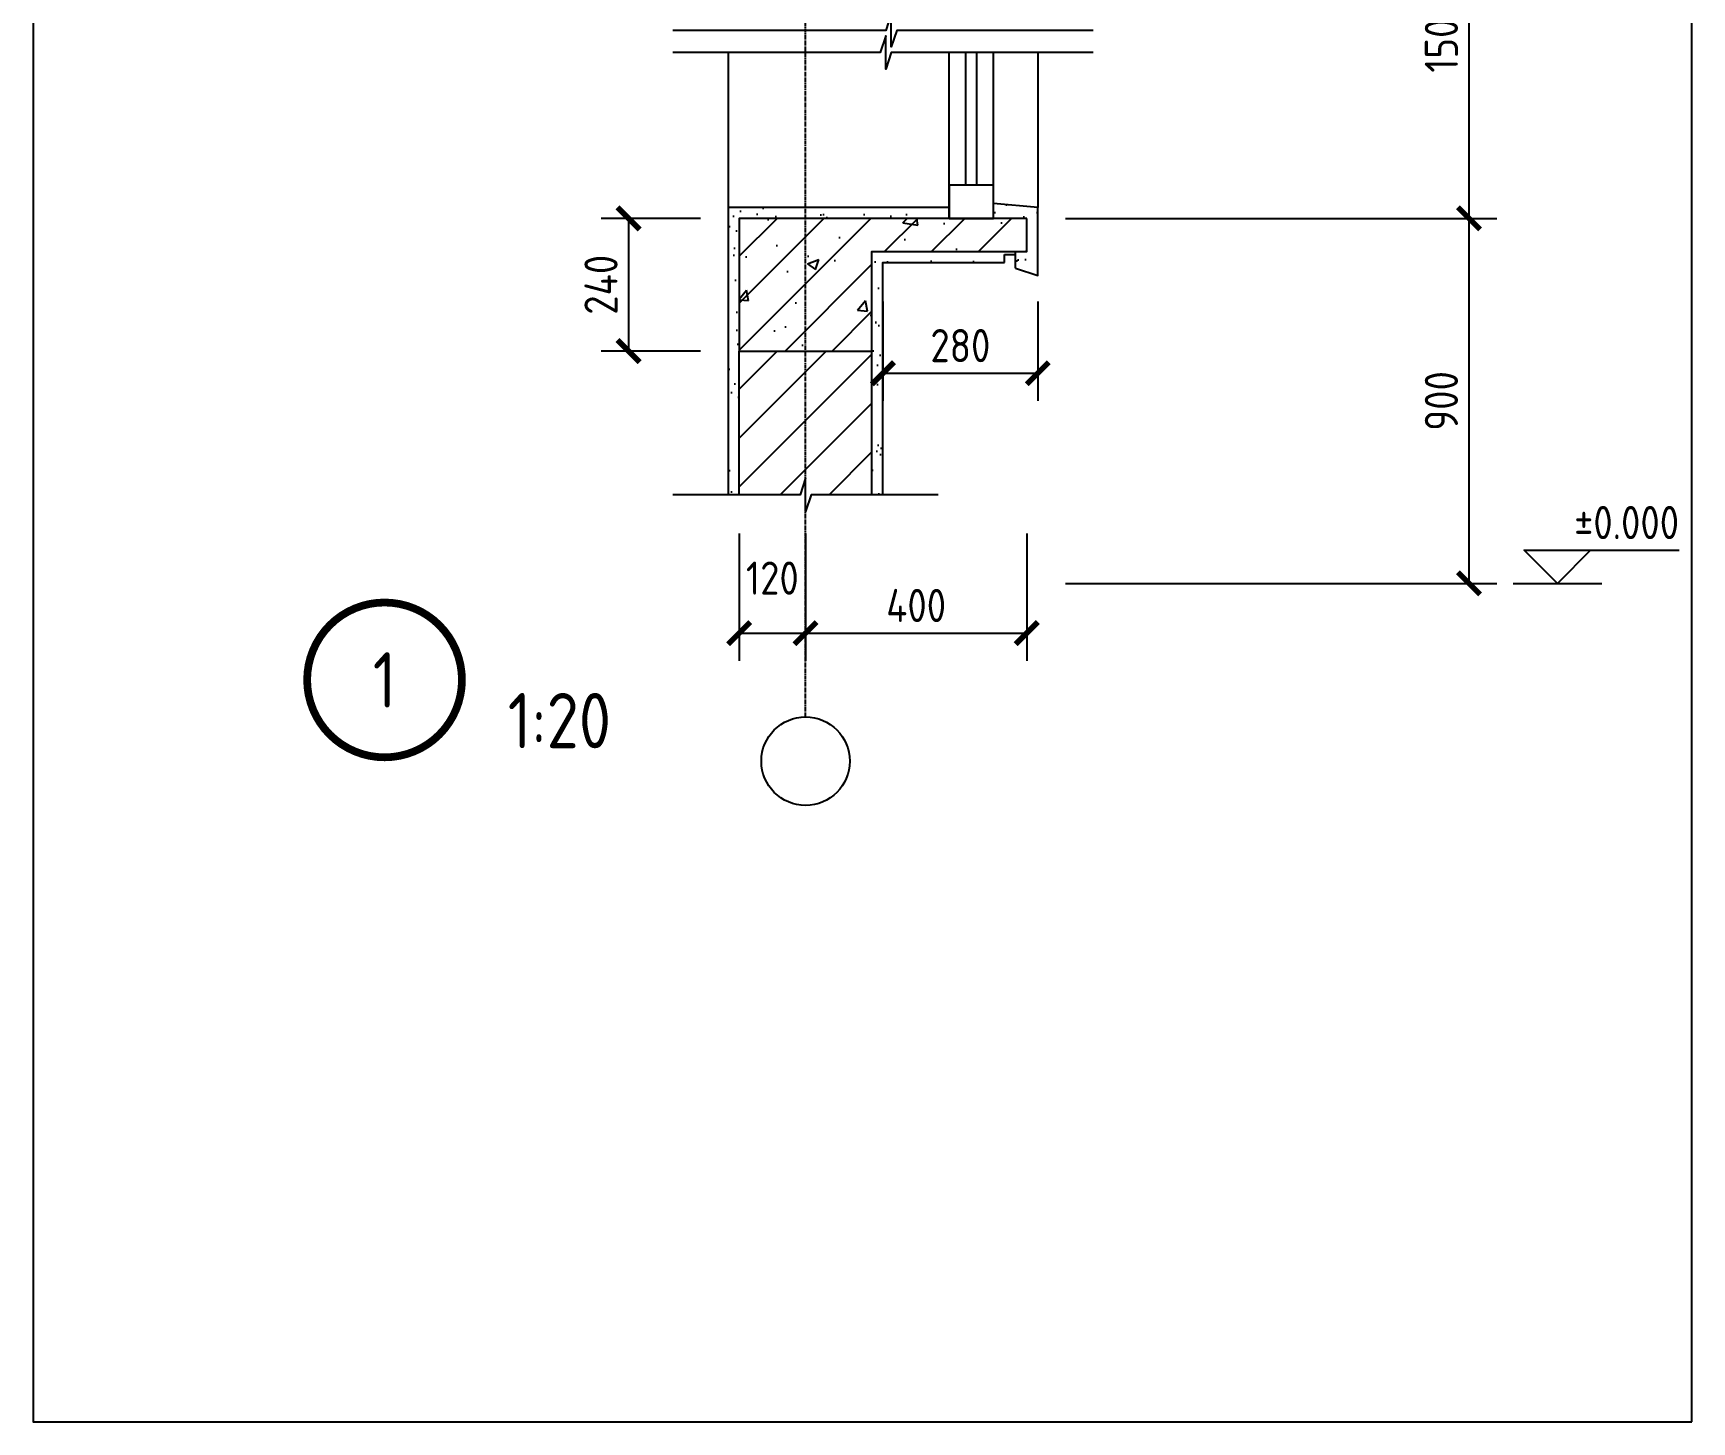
# Model space of a CAD drawing. Extents: x 105561 to 193510, y -55932 to 89115.
# Drawn here: x 105561 to 108561, y -8415 to -5904 of the extents above; entities that cross this region are included whole.
import ezdxf
from ezdxf.enums import TextEntityAlignment as Align

# ---------------------------------------------------------------- set-up
doc = ezdxf.new("R2010")
doc.units = 0
doc.header["$LTSCALE"] = 10
doc.header["$MEASUREMENT"] = 0
doc.header["$PDMODE"] = 3
doc.linetypes.add('CENTER2', pattern=[1.125, 0.75, -0.125, 0.125, -0.125])
doc.layers.get('0').update_dxf_attribs({"linetype": 'CONTINUOUS'})
doc.layers.get('DEFPOINTS').update_dxf_attribs({"linetype": 'CONTINUOUS'})
for name, color, linetype in [('填充', 8, 'CONTINUOUS'), ('文字', 1, 'CONTINUOUS'), ('标注', 7, 'CONTINUOUS'), ('结构', 5, 'CONTINUOUS'), ('轴线', 6, 'CENTER2'), ('辅助', 2, 'CONTINUOUS'), ('门窗楼梯', 7, 'CONTINUOUS')]:
    doc.layers.add(name, color=color, linetype=linetype)
doc.styles.add('GB', font='gbenor.shx', dxfattribs={"bigfont": 'gbcbig.shx'})
doc.dimstyles.new('20', dxfattribs={"dimscale": 20, "dimtxt": 3, "dimasz": 2, "dimexe": 2.5, "dimexo": 3.5, "dimgap": 1, "dimtad": 1, "dimdec": 0, "dimzin": 12, "dimtxsty": 'GB', "dimblk1": 'ARCHTICK', "dimblk2": 'ARCHTICK', "dimsah": 1, "dimcen": 1, "dimclrd": 256, "dimclre": 256, "dimazin": 3, "dimtfac": 1, "dimtdec": 4, "dimtmove": 0, "dimatfit": 3, "dimtolj": 1})

# ---------------------------------------------------------------- blocks, each defined once
blk = doc.blocks.new('详图符号')
at = {"const_width": 0.7}
blk.add_lwpolyline([(-7, 0, 1), (7, 0, 1)], format="xyb", close=True, dxfattribs=at)
at = {"color": 0, "style": 'GB', "flags": 12}
blk.add_attdef('1', text='', height=5, dxfattribs=at).set_placement((0, 0), align=Align.MIDDLE)
blk = doc.blocks.new('轴')
blk.add_circle((0, 0), 4)
blk = doc.blocks.new('_ARCHTICK')
at = {"color": 0, "linetype": 'BYBLOCK', "const_width": 0.25}
blk.add_lwpolyline([(-0.5, -0.5), (0.5, 0.5)], dxfattribs=at)
blk = doc.blocks.new('*D63')
at = {"linetype": 'BYBLOCK'}
for p, q in [((106957.6, -6808.9), (106957.6, -7038.9)), ((107357.6, -6808.9), (107357.6, -7038.9)), ((106957.6, -6988.9), (107357.6, -6988.9))]:
    blk.add_line(p, q, dxfattribs=at)
at = {"layer": 'DEFPOINTS', "color": 0, "linetype": 'BYBLOCK'}
for p in [(106957.6, -6738.9), (107357.6, -6738.9), (107357.6, -6988.9)]:
    blk.add_point(p, dxfattribs=at)
at = {"linetype": 'BYBLOCK', "xscale": 40, "yscale": 40, "zscale": 40, "rotation": 180}
blk.add_blockref('_ARCHTICK', (106957.6, -6988.9), dxfattribs=at)
at = {"linetype": 'BYBLOCK', "xscale": 40, "yscale": 40, "zscale": 40}
blk.add_blockref('_ARCHTICK', (107357.6, -6988.9), dxfattribs=at)
at = {"color": 0, "linetype": 'BYBLOCK', "insert": (107157.6, -6938.9), "char_height": 60, "attachment_point": 5, "style": 'GB'}
blk.add_mtext('\\A1;400', dxfattribs=at)
blk = doc.blocks.new('*D64')
at = {"linetype": 'BYBLOCK'}
for p, q in [((106837.6, -6808.9), (106837.6, -7038.9)), ((106957.6, -6808.9), (106957.6, -7038.9)), ((106837.6, -6988.9), (106957.6, -6988.9))]:
    blk.add_line(p, q, dxfattribs=at)
at = {"layer": 'DEFPOINTS', "color": 0, "linetype": 'BYBLOCK'}
for p in [(106837.6, -6738.9), (106957.6, -6738.9), (106957.6, -6988.9)]:
    blk.add_point(p, dxfattribs=at)
at = {"linetype": 'BYBLOCK', "xscale": 40, "yscale": 40, "zscale": 40, "rotation": 180}
blk.add_blockref('_ARCHTICK', (106837.6, -6988.9), dxfattribs=at)
at = {"linetype": 'BYBLOCK', "xscale": 40, "yscale": 40, "zscale": 40}
blk.add_blockref('_ARCHTICK', (106957.6, -6988.9), dxfattribs=at)
at = {"color": 0, "linetype": 'BYBLOCK', "insert": (106897.6, -6889.4), "char_height": 60, "attachment_point": 5, "style": 'GB'}
blk.add_mtext('\\A1;120', dxfattribs=at)
blk = doc.blocks.new('*D65')
at = {"linetype": 'BYBLOCK'}
for p, q in [((116395.3, -6388.9), (116395.3, -6568.9)), ((116675.3, -6388.9), (116675.3, -6568.9)), ((116395.3, -6518.9), (116675.3, -6518.9))]:
    blk.add_line(p, q, dxfattribs=at)
at = {"layer": 'DEFPOINTS', "color": 0, "linetype": 'BYBLOCK'}
for p in [(116395.3, -6318.9), (116675.3, -6318.9), (116675.3, -6518.9)]:
    blk.add_point(p, dxfattribs=at)
at = {"linetype": 'BYBLOCK', "xscale": 40, "yscale": 40, "zscale": 40, "rotation": 180}
blk.add_blockref('_ARCHTICK', (116395.3, -6518.9), dxfattribs=at)
at = {"linetype": 'BYBLOCK', "xscale": 40, "yscale": 40, "zscale": 40}
blk.add_blockref('_ARCHTICK', (116675.3, -6518.9), dxfattribs=at)
at = {"color": 0, "linetype": 'BYBLOCK', "insert": (116535.3, -6468.9), "char_height": 60, "attachment_point": 5, "style": 'GB'}
blk.add_mtext('\\A1;280', dxfattribs=at)
blk = doc.blocks.new('*D75')
at = {"linetype": 'BYBLOCK'}
for p, q in [((116065.3, -6238.9), (115885.3, -6238.9)), ((115935.3, -6238.9), (115935.3, -6478.9)), ((116065.3, -6478.9), (115885.3, -6478.9))]:
    blk.add_line(p, q, dxfattribs=at)
at = {"layer": 'DEFPOINTS', "color": 0, "linetype": 'BYBLOCK'}
for p in [(116135.3, -6238.9), (115935.3, -6478.9), (116135.3, -6478.9)]:
    blk.add_point(p, dxfattribs=at)
at = {"linetype": 'BYBLOCK', "xscale": 40, "yscale": 40, "zscale": 40}
for p, rotation in [((115935.3, -6238.9), 90), ((115935.3, -6478.9), 270)]:
    blk.add_blockref('_ARCHTICK', p, dxfattribs=dict(at, rotation=rotation))
at = {"color": 0, "linetype": 'BYBLOCK', "insert": (115885.3, -6358.9), "char_height": 60, "attachment_point": 5, "rotation": 90, "style": 'GB'}
blk.add_mtext('\\A1;240', dxfattribs=at)
blk = doc.blocks.new('*D193')
at = {"linetype": 'BYBLOCK'}
for p, q in [((116725.3, -5578.9), (117505.3, -5578.9)), ((117455.3, -6238.9), (117455.3, -5578.9)), ((116725.3, -6238.9), (117505.3, -6238.9))]:
    blk.add_line(p, q, dxfattribs=at)
at = {"layer": 'DEFPOINTS', "color": 0, "linetype": 'BYBLOCK'}
for p in [(116655.3, -5578.9), (117455.3, -5578.9), (116655.3, -6238.9)]:
    blk.add_point(p, dxfattribs=at)
at = {"linetype": 'BYBLOCK', "xscale": 40, "yscale": 40, "zscale": 40}
for p, rotation in [((117455.3, -5578.9), 90), ((117455.3, -6238.9), 270)]:
    blk.add_blockref('_ARCHTICK', p, dxfattribs=dict(at, rotation=rotation))
at = {"color": 0, "linetype": 'BYBLOCK', "insert": (117405.3, -5908.9), "char_height": 60, "attachment_point": 5, "rotation": 90, "style": 'GB'}
blk.add_mtext('\\A1;1500', dxfattribs=at)
blk = doc.blocks.new('*D194')
at = {"linetype": 'BYBLOCK'}
for p, q in [((107427.6, -6238.9), (108207.6, -6238.9)), ((108157.6, -6898.9), (108157.6, -6238.9)), ((107427.6, -6898.9), (108207.6, -6898.9))]:
    blk.add_line(p, q, dxfattribs=at)
at = {"layer": 'DEFPOINTS', "color": 0, "linetype": 'BYBLOCK'}
for p in [(107357.6, -6238.9), (108157.6, -6238.9), (107357.6, -6898.9)]:
    blk.add_point(p, dxfattribs=at)
at = {"linetype": 'BYBLOCK', "xscale": 40, "yscale": 40, "zscale": 40}
for p, rotation in [((108157.6, -6238.9), 90), ((108157.6, -6898.9), 270)]:
    blk.add_blockref('_ARCHTICK', p, dxfattribs=dict(at, rotation=rotation))
at = {"color": 0, "linetype": 'BYBLOCK', "insert": (108107.6, -6568.9), "char_height": 60, "attachment_point": 5, "rotation": 90, "style": 'GB'}
blk.add_mtext('\\A1;900', dxfattribs=at)
blk = doc.blocks.new('标高')
blk.add_line((-4, 0), (4, 0))
blk.add_lwpolyline([(3, 3), (0, 0), (-3, 3), (11, 3)])
at = {"color": 0, "style": 'GB', "flags": 12}
blk.add_attdef('%%P0.000', text='', height=3, dxfattribs=at).set_placement((11, 5.5), align=Align.MIDDLE_RIGHT)

msp = doc.modelspace()

# ---------------------------------------------------------------- hatches: boundary and pattern name
at = {"layer": '填充'}
h = msp.add_hatch(dxfattribs=at)
h.set_pattern_fill('AR-SAND,_O', color=1, scale=30)
h.set_pattern_definition([(37.5, (-9297.7, 0), (-1.8898, 57.804713), [0, -45.6, 0, -51, 0, -48.75]), (7.5, (-9297.7, 0), (53.0933, 84.66438), [0, -24.6, 0, -41.1, 0, -15.75]), (327.5, (-9334.6, 0), (93.424256, 0.169772), [0, -15, 0, -54, 0, -70.5]), (317.5, (-9334.6, 0), (90.1838, 26.330267), [0, -7.5, 0, -35.4, 0, -40.5])])
h.paths.add_polyline_path([(107077.6, -6298.9), (107077.6, -6478.9), (107077.6, -6738.9), (107097.6, -6738.9), (107097.6, -6318.9), (107317.6, -6318.9), (107317.6, -6303.9), (107337.6, -6303.9), (107337.6, -6298.9)])
h.paths.add_polyline_path([(107377.6, -6342.2), (107377.6, -6218.9), (107297.6, -6212.2), (107297.6, -6238.9), (107357.6, -6238.9), (107357.6, -6298.9), (107337.6, -6298.9), (107337.6, -6328.9)])
h.paths.add_polyline_path([(107217.6, -6238.9), (107217.6, -6218.9), (106817.6, -6218.9), (106817.6, -6738.9), (106837.6, -6738.9), (106837.6, -6478.9), (106837.6, -6238.9)])
h = msp.add_hatch(dxfattribs=at)
h.set_pattern_fill('钢筋混凝土', color=256, scale=30, style=0)
h.set_pattern_definition([(45, (-9297.7, 0), (-42.426407, 42.426407), []), (50, (-9297.7, 0), (215.17805, -18.82564), [22.5, -247.5]), (355, (-9297.7, 0), (-41.6254, 225.65764), [18, -198]), (100.4514, (-9279.77, -1.57), (173.5528, 206.83186), [19.12206, -210.34263]), (46.1842, (-9297.7, 60), (320.1723, -49.6557), [33.75, -371.25]), (96.6356, (-9271.02, 55.86), (280.3988, 292.2354), [28.6831, -315.5139]), (351.1842, (-9297.7, 60), (280.3986, 292.2356), [27, -297]), (21, (-9267.7, 45), (179.07212, -120.78567), [22.5, -247.5]), (326, (-9267.7, 45), (72.9946, 217.545), [18, -198]), (71.4514, (-9252.78, 34.93), (252.0668, 96.75915), [19.12206, -210.34263]), (37.5, (-9297.7, 0), (3.647957, 99.868156), [0, -195.6, 0, -201, 0, -198.75]), (7.5, (-9297.7, 0), (78.92086, 118.32351), [0, -114.6, 0, -191.1, 0, -75.75]), (327.5, (-9364.6, 0), (160.14673, -6.76646), [0, -75, 0, -234, 0, -310.5]), (317.5, (-9394.6, 0), (174.95585, 30.0315), [0, -97.5, 0, -155.4, 0, -220.5])])
h.paths.add_polyline_path([(107077.6, -6298.9), (107357.6, -6298.9), (107357.6, -6238.9), (106837.6, -6238.9), (106837.6, -6478.9), (107077.6, -6478.9)])
h = msp.add_hatch(dxfattribs=at)
h.set_pattern_fill('ANSI31', color=256, scale=500, style=0)
h.set_pattern_definition([(45, (-9297.7, 0), (-44.194174, 44.194174), [])])
h.paths.add_polyline_path([(107077.6, -6478.9), (106837.6, -6478.9), (106837.6, -6738.9), (106947.6, -6738.9), (106957.6, -6708.9), (106957.6, -6768.9), (106967.6, -6738.9), (107077.6, -6738.9)])

# ---------------------------------------------------------------- linework, layer by layer
at = {"layer": '标注'}
for points in [[(107477.6, -5898.9), (107122.6, -5898.9), (107112.6, -5928.9), (107112.6, -5868.9), (107102.6, -5898.9), (106717.6, -5898.9)], [(107477.6, -5938.9), (107112.6, -5938.9), (107102.6, -5968.9), (107102.6, -5908.9), (107092.6, -5938.9), (106717.6, -5938.9)], [(107197.6, -6738.9), (106967.6, -6738.9), (106957.6, -6768.9), (106957.6, -6708.9), (106947.6, -6738.9), (106717.6, -6738.9)]]:
    msp.add_lwpolyline(points, dxfattribs=at)
at = {"layer": '结构'}
for p, q in [((106837.6, -6738.9), (106837.6, -6478.9)), ((107077.6, -6738.9), (107077.6, -6478.9))]:
    msp.add_line(p, q, dxfattribs=at)
msp.add_lwpolyline([(107357.6, -6238.9), (106837.6, -6238.9), (106837.6, -6478.9), (107077.6, -6478.9), (107077.6, -6298.9), (107357.6, -6298.9)], close=True, dxfattribs=at)
at = {"layer": '轴线'}
msp.add_line((106957.6, -7140.4), (106957.6, -3836), dxfattribs=at)
at = {"layer": '辅助'}
msp.add_lwpolyline([(108560.6, -8415.2), (108560.6, -3415.2), (105560.6, -3415.2), (105560.6, -8415.2)], close=True, dxfattribs=at)
at = {"layer": '门窗楼梯'}
for p, q in [((106817.6, -5938.9), (106817.6, -6218.9)), ((107217.6, -6238.9), (107217.6, -5938.9)), ((107247.6, -6178.9), (107247.6, -5938.9)), ((107267.6, -6178.9), (107267.6, -5938.9)), ((107297.6, -6238.9), (107297.6, -5938.9)), ((107377.6, -5938.9), (107377.6, -6218.9)), ((107337.6, -6328.9), (107337.6, -6298.9)), ((107317.6, -6303.9), (107337.6, -6303.9)), ((107317.6, -6318.9), (107317.6, -6303.9))]:
    msp.add_line(p, q, dxfattribs=at)
msp.add_lwpolyline([(107217.6, -6238.9), (107297.6, -6238.9), (107297.6, -6178.9), (107217.6, -6178.9)], close=True, dxfattribs=at)
for points in [[(107217.6, -6218.9), (106817.6, -6218.9), (106817.6, -6738.9)], [(107337.6, -6328.9), (107377.6, -6342.2), (107377.6, -6218.9), (107297.6, -6212.2)], [(107097.6, -6738.9), (107097.6, -6318.9), (107317.6, -6318.9)]]:
    msp.add_lwpolyline(points, dxfattribs=at)

# ---------------------------------------------------------------- block references
at = {"layer": '标注', "color": 1, "xscale": 20, "yscale": 20, "zscale": 20}
for name, p, values in [('标高', (108317.6, -6898.9), {'%%P0.000': '%%P0.000'}), ('详图符号', (106196.1, -7073.5), {'1': '1'})]:
    msp.add_blockref(name, p, dxfattribs=at).add_auto_attribs(values)
msp.add_blockref('轴', (106957.6, -7220.4), dxfattribs=at)

# ---------------------------------------------------------------- texts
at = {"layer": '文字', "style": 'GB'}
msp.add_text('1:20', height=100, dxfattribs=at).set_placement((106418.9, -7197.1))

# ---------------------------------------------------------------- dimensions: what is measured, and where the dimension line sits
at = {"layer": '标注', "color": 1}
dim = msp.add_aligned_dim(p1=(107357.6, -6238.9), p2=(107357.6, -5578.9), distance=-800, text='1500', dimstyle='20', dxfattribs=at)
dim.commit()
dim.dimension.update_dxf_attribs({"geometry": '*D193', "text_midpoint": (108107.6, -5908.9), "insert": (-9297.7, 0)})
for p1, p2, picture, middle in [((106837.6, -6238.9), (106837.6, -6478.9), '*D75', (106587.6, -6358.9)), ((107097.6, -6318.9), (107377.6, -6318.9), '*D65', (107237.6, -6468.9))]:
    dim = msp.add_aligned_dim(p1=p1, p2=p2, distance=-200, dimstyle='20', dxfattribs=at)
    dim.commit()
    dim.dimension.update_dxf_attribs({"geometry": picture, "text_midpoint": middle, "insert": (-9297.7, 0)})
dim = msp.add_aligned_dim(p1=(107357.6, -6898.9), p2=(107357.6, -6238.9), distance=-800, text='900', dimstyle='20', dxfattribs=at)
dim.commit()
dim.dimension.update_dxf_attribs({"geometry": '*D194', "text_midpoint": (108107.6, -6568.9)})
dim = msp.add_linear_dim(base=(106957.6, -6988.9), p1=(106837.6, -6738.9), p2=(106957.6, -6738.9), angle=0, dimstyle='20', dxfattribs=at)
dim.commit()
dim.dimension.update_dxf_attribs({"geometry": '*D64', "text_midpoint": (106897.6, -6889.4), "dimtype": 161})
dim = msp.add_aligned_dim(p1=(106957.6, -6738.9), p2=(107357.6, -6738.9), distance=-250, dimstyle='20', dxfattribs=at)
dim.commit()
dim.dimension.update_dxf_attribs({"geometry": '*D63', "text_midpoint": (107157.6, -6938.9)})

doc.saveas('drawing.dxf')
